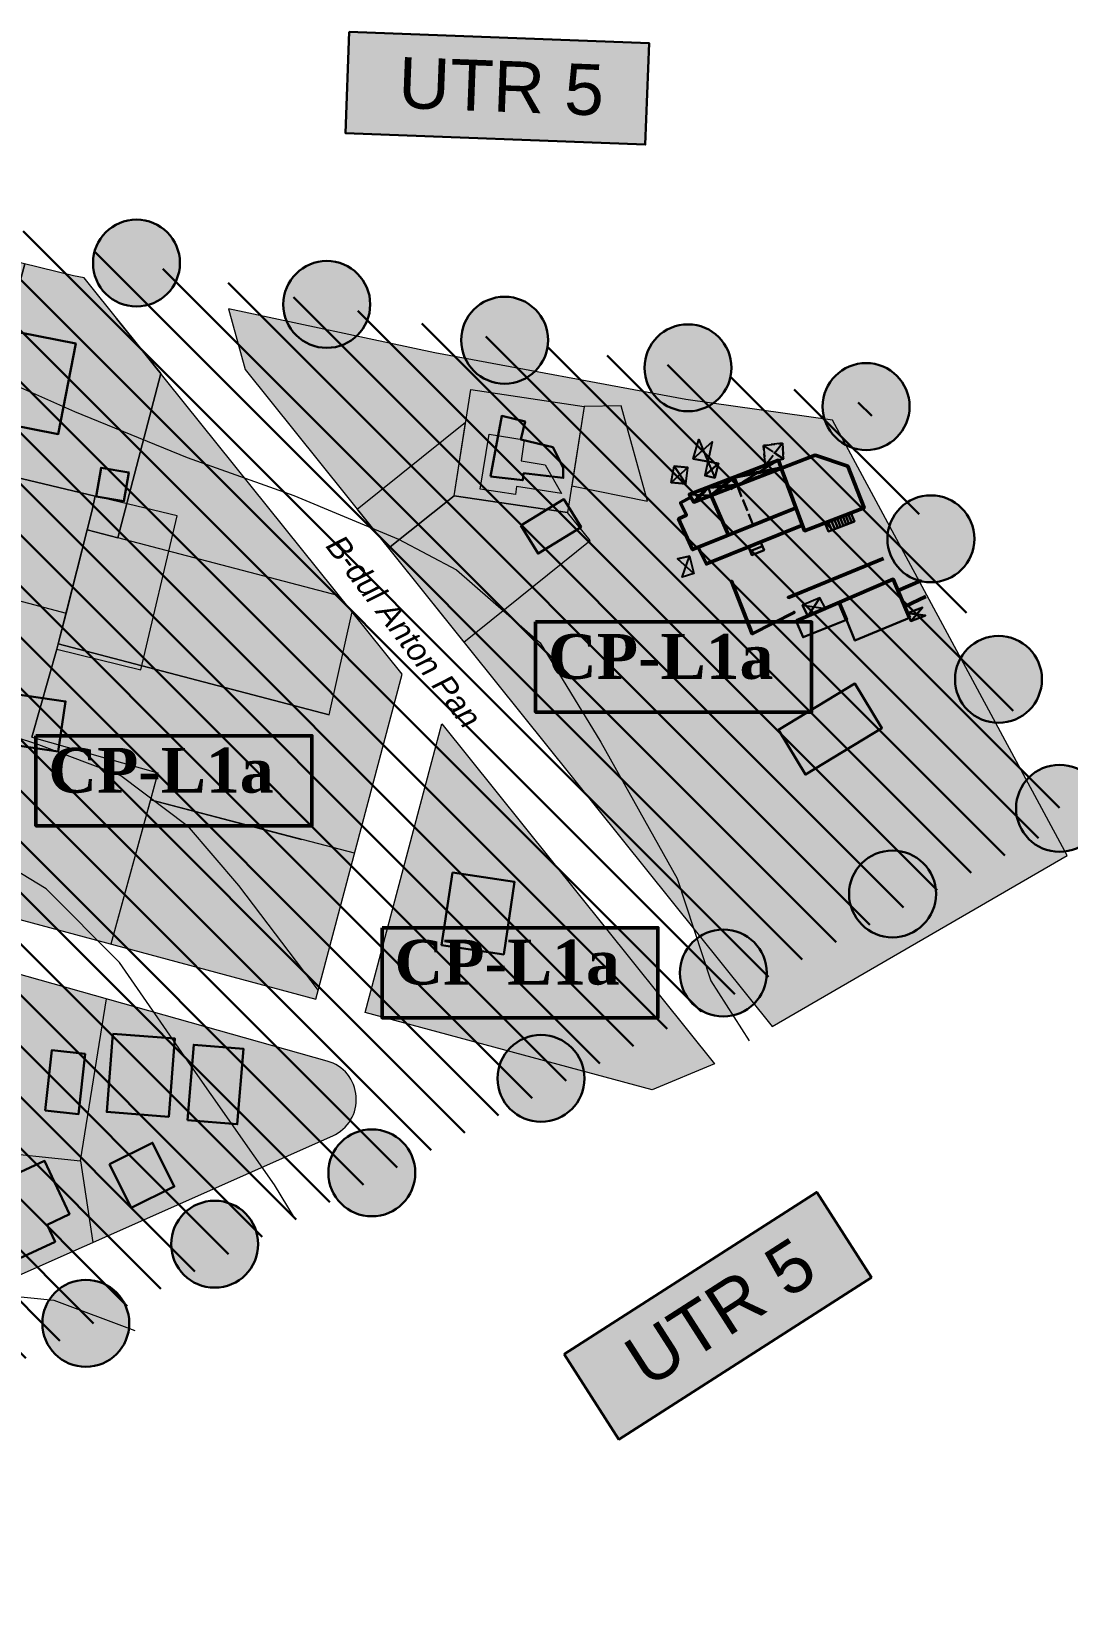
# Model space of a CAD drawing. Header units: metres. Extents: x 788350 to 1587352, y 289212 to 580595.
# Drawn here: x 789244.3 to 789426.4, y 289518.7 to 289797 of the extents above; entities that cross this region are included whole.
import ezdxf

# ---------------------------------------------------------------- set-up
doc = ezdxf.new("R2010")
doc.units = ezdxf.units.M
doc.header["$LTSCALE"] = 0.5
doc.linetypes.add('VERDECKT2_S2', pattern=[5.4, 4, -1.4])
doc.layers.get('0').update_dxf_attribs({"linetype": 'CONTINUOUS'})
for name, color, linetype in [('cladiri', 18, 'CONTINUOUS'), ('curbe  de nivelI', 7, 'CONTINUOUS'), ('denumire strazi', 3, 'CONTINUOUS'), ('INDICATOR', 7, 'CONTINUOUS'), ('Legenda', 7, 'CONTINUOUS'), ('locuinte si functiuni complementare', 51, 'CONTINUOUS'), ('natura 2000', 7, 'CONTINUOUS'), ('strazi', 7, 'CONTINUOUS'), ('UTR-uri', 7, 'CONTINUOUS')]:
    doc.layers.add(name, color=color, linetype=linetype)
doc.layers.add('Limite proprietati', color=7, linetype='CONTINUOUS', lineweight=5)
doc.styles.add('ARIAL_ITALIC', font='ariali.ttf')
doc.styles.add('WMF-Arial0', font='arial.ttf')
doc.styles.add('WMF-Times New Roman1', font='timesbd.ttf')

msp = doc.modelspace()

# ---------------------------------------------------------------- hatches: boundary and pattern name
at = {"lineweight": 80}
for points in [[(789270.35, 289756.35, 1), (789255.07, 289756.35, 1)], [(789303.8, 289749.08, 1), (789288.52, 289749.08, 1)], [(789335.07, 289742.79, 1), (789319.79, 289742.79, 1)], [(789367.3, 289737.94, 1), (789352.02, 289737.94, 1)], [(789398.62, 289731.13, 1), (789383.34, 289731.13, 1)], [(789410.01, 289707.88, 1), (789394.73, 289707.88, 1)], [(789421.89, 289683.17, 1), (789406.61, 289683.17, 1)], [(789432.63, 289660.51, 1), (789417.35, 289660.51, 1)], [(789403.27, 289645.46, 1), (789387.99, 289645.46, 1)], [(789373.52, 289631.56, 1), (789358.25, 289631.56, 1)], [(789341.46, 289613.03, 1), (789326.18, 289613.03, 1)], [(789311.72, 289596.43, 1), (789296.44, 289596.43, 1)], [(789284.1, 289583.89, 1), (789268.82, 289583.89, 1)], [(789261.44, 289569.98, 1), (789246.16, 289569.98, 1)]]:
    msp.add_hatch(color=1, dxfattribs=at).paths.add_polyline_path(points)
at = {"layer": 'cladiri', "linetype": 'ByBlock', "lineweight": 30}
for points in [[(789252.02, 289742.22), (789238.91, 289744.77), (789235.83, 289728.84), (789248.94, 289726.3)], [(789261.37, 289719.54), (789256.47, 289720.38), (789255.61, 289715.35), (789255.72, 289715.32), (789255.72, 289715.31), (789260.51, 289714.49)], [(789393.75, 289674.6), (789389, 289682.44), (789375.56, 289674.29), (789380.32, 289666.45)], [(789329.19, 289647.57), (789318.24, 289649.21), (789316.34, 289636.46), (789327.28, 289634.82)]]:
    msp.add_hatch(color=0, dxfattribs=at).paths.add_polyline_path(points)
h = msp.add_hatch(color=0, dxfattribs=at)
h.dxf.hatch_style = 1
h.paths.add_polyline_path([(789337.84, 289714.84), (789330.28, 289710.21), (789333.31, 289705.28), (789340.86, 289709.91)])
h.paths.add_polyline_path([(789335.92, 289724), (789330.28, 289725.32), (789331.03, 289728.5), (789326.92, 289729.47), (789324.92, 289718.84), (789330.63, 289718.18), (789330.77, 289719.4), (789337.75, 289718.59), (789337.75, 289720.43)])
h = msp.add_hatch(color=0, dxfattribs=at)
h.paths.add_polyline_path([(789363.73, 289715.51), (789360.67, 289714.33), (789360.18, 289715.19), (789358.35, 289714.22), (789359.39, 289712.04), (789358.01, 289711.37), (789360.47, 289705.98), (789366.8, 289708.53)])
h.paths.add_polyline_path([(789368.29, 289717.27), (789363.73, 289715.51), (789366.8, 289708.53), (789371.13, 289710.28)])
h.paths.add_polyline_path([(789376.07, 289720.27), (789369.13, 289717.6), (789368.33, 289717.16), (789371.13, 289710.28), (789378.67, 289713.32)])
h.paths.add_polyline_path([(789387.78, 289720.62), (789382.05, 289722.57), (789376.07, 289720.27), (789380.16, 289709.3), (789390.62, 289713.32)])
h.paths.add_polyline_path([(789379.79, 289710.29), (789378.67, 289713.32), (789361.47, 289706.38), (789362.9, 289703.48)])
h = msp.add_hatch(color=0, dxfattribs=at)
h.paths.add_polyline_path([(789394.03, 289704.43), (789391.74, 289710.52), (789367.33, 289700.42), (789370.95, 289691.19), (789378.31, 289694.94), (789377.32, 289697.58)])
h.paths.add_polyline_path([(789387.51, 289693.65), (789386.27, 289696.68), (789378.69, 289693.41), (789379.91, 289690.59)])
h.paths.add_polyline_path([(789398.28, 289694.8), (789395.74, 289700.76), (789386.27, 289696.68), (789387.51, 289693.65), (789389, 289690), (789398.61, 289693.97)])
h.paths.add_polyline_path([(789400.57, 289700.47), (789396.59, 289698.77), (789397.79, 289695.97), (789401.5, 289697.76)])
h = msp.add_hatch(color=0, dxfattribs=at)
h.paths.add_polyline_path([(789200.86, 289678.75), (789194.01, 289680.08), (789191.59, 289667.67), (789191.96, 289667.44), (789190.44, 289659.64), (789196.89, 289658.38)])
h.paths.add_polyline_path([(789212.75, 289682.68), (789208.13, 289683.48), (789207.45, 289679.54), (789203.9, 289680.15), (789202.13, 289669.89), (789210.3, 289668.48)])
h.paths.add_polyline_path([(789218.99, 289667.2), (789211.92, 289668.76), (789209.9, 289659.58), (789216.98, 289658.03)])
h.paths.add_polyline_path([(789228.84, 289670.12), (789222.09, 289671.38), (789218.64, 289652.89), (789225.41, 289651.74)])
h.paths.add_polyline_path([(789230.83, 289682.28), (789224.47, 289683.38), (789222.87, 289674.09), (789229.22, 289672.99)])
h.paths.add_polyline_path([(789250.25, 289679.3), (789233.77, 289681.71), (789232.48, 289672.89), (789248.96, 289670.47)])
h = msp.add_hatch(color=0, dxfattribs=at)
h.paths.add_polyline_path([(789197.65, 289593.26), (789193.56, 289594.92), (789194.23, 289599.13), (789188.13, 289600.1), (789187.6, 289596.76), (789177.44, 289598.38), (789175.24, 289591.15), (789189.12, 289588.25), (789185.74, 289578.11), (789173.15, 289577.14), (789173.85, 289570.47), (789190.96, 289571.98), (789194.66, 289578)])
h.paths.add_polyline_path([(789219.81, 289597.6), (789212.23, 289602.55), (789207.72, 289595.64), (789215.3, 289590.7)])
h.paths.add_polyline_path([(789250.91, 289589.14), (789246.54, 289598.53), (789238.96, 289595.01), (789240.75, 289591.15), (789240.02, 289590.81), (789241.14, 289588.4), (789239.23, 289587.51), (789242.08, 289581.38), (789248.39, 289584.31), (789247, 289587.32)])
h.paths.add_polyline_path([(789265.55, 289601.71), (789257.98, 289597.96), (789261.78, 289590.27), (789269.35, 289594.01)])
h.paths.add_polyline_path([(789253.67, 289617.35), (789247.81, 289617.99), (789246.66, 289607.41), (789252.52, 289606.77)])
h.paths.add_polyline_path([(789269.47, 289620.02), (789258.57, 289620.88), (789257.49, 289607.13), (789268.39, 289606.28)])
h.paths.add_polyline_path([(789281.54, 289618.21), (789272.77, 289618.96), (789271.65, 289605.71), (789280.42, 289604.97)])
at = {"layer": 'Legenda', "linetype": 'ByBlock', "lineweight": 50}
for points in [[(789357.13, 289693.26), (789332.88, 289693.26), (789332.88, 289677.43), (789357.13, 289677.43)], [(789357.13, 289693.26), (789332.88, 289693.26), (789332.88, 289677.43), (789357.13, 289677.43)], [(789381.39, 289693.26), (789357.13, 289693.26), (789357.13, 289677.43), (789381.39, 289677.43)], [(789381.39, 289693.26), (789357.13, 289693.26), (789357.13, 289677.43), (789381.39, 289677.43)], [(789269.28, 289673.26), (789245.02, 289673.26), (789245.02, 289657.43), (789269.28, 289657.43)], [(789269.28, 289673.26), (789245.02, 289673.26), (789245.02, 289657.43), (789269.28, 289657.43)], [(789293.54, 289673.26), (789269.28, 289673.26), (789269.28, 289657.43), (789293.54, 289657.43)], [(789293.54, 289673.26), (789269.28, 289673.26), (789269.28, 289657.43), (789293.54, 289657.43)], [(789330.14, 289639.52), (789305.88, 289639.52), (789305.88, 289623.69), (789330.14, 289623.69)], [(789330.14, 289639.52), (789305.88, 289639.52), (789305.88, 289623.69), (789330.14, 289623.69)], [(789354.39, 289639.52), (789330.14, 289639.52), (789330.14, 289623.69), (789354.39, 289623.69)], [(789354.39, 289639.52), (789330.14, 289639.52), (789330.14, 289623.69), (789354.39, 289623.69)]]:
    msp.add_hatch(color=51, dxfattribs=at).paths.add_polyline_path(points)
at = {"layer": 'locuinte si functiuni complementare', "lineweight": 30}
h = msp.add_hatch(color=256, dxfattribs=at)
h.paths.add_polyline_path([(789385.06, 289728.76), (789359.27, 289732.34), (789315.16, 289740.6), (789278.86, 289748.33), (789281.81, 289737.63), (789374.44, 289622.18), (789426.34, 289652.19)])
h.paths.add_polyline_path([(789316.39, 289675.36), (789302.9, 289624.61), (789353.38, 289611.01), (789364.32, 289615.62)])
h.paths.add_polyline_path([(789309.4, 289684.08), (789266.97, 289736.96), (789259.4, 289708.03), (789254.05, 289709.43), (789254.88, 289712.69), (789255.43, 289715.36), (789250.3, 289716.6), (789233.55, 289720.59), (789243.09, 289756.22), (789215.47, 289762.94), (789199.32, 289708.77), (789185.97, 289656.1), (789294.21, 289626.95)])
h.paths.add_polyline_path([(789266.97, 289736.96), (789259.22, 289746.62), (789253.51, 289753.74), (789251.66, 289754.13), (789243.09, 289756.22), (789233.55, 289720.59), (789250.3, 289716.6), (789255.43, 289715.36), (789254.88, 289712.69), (789254.05, 289709.43), (789259.4, 289708.03)], flags=16)
h.paths.add_polyline_path([(789297.2, 289602.95, 0.702241), (789296.26, 289616.08), (789183.45, 289647.85), (789156.11, 289552.84, 0.637122), (789165.68, 289544.51)])
at = {"layer": 'natura 2000', "lineweight": 30}
h = msp.add_hatch(dxfattribs=at)
h.set_pattern_fill('ANSI31', color=102, scale=2, angle=270, style=0)
h.paths.add_polyline_path([(789199.87, 289772.83), (789169.43, 289779.44), (789203.63, 289767.83), (789155.21, 289518.65), (789426.31, 289657.85), (789424.99, 289660.51), (789414.25, 289683.17), (789402.37, 289707.88), (789390.98, 289731.58), (789359.66, 289737.94), (789327.43, 289742.79), (789296.16, 289749.08), (789262.71, 289756.35), (789230.66, 289765.33)])
at = {"layer": 'UTR-uri', "lineweight": 30}
for points in [[(789352.14, 289777.19), (789352.82, 289795.01), (789300.12, 289797.02), (789299.44, 289779.21)], [(789391.91, 289578.04), (789382.29, 289593.05), (789337.89, 289564.57), (789347.52, 289549.57)]]:
    msp.add_hatch(color=255, dxfattribs=at).paths.add_polyline_path(points)

# ---------------------------------------------------------------- linework, layer by layer
at = {"color": 1, "linetype": 'ByBlock', "lineweight": 30}
for centre in [(789262.71, 289756.35), (789296.16, 289749.08), (789327.43, 289742.79), (789359.66, 289737.94), (789390.98, 289731.13), (789402.37, 289707.88), (789414.25, 289683.17), (789424.99, 289660.51), (789395.63, 289645.46), (789365.88, 289631.56), (789333.82, 289613.03), (789304.08, 289596.43), (789276.46, 289583.89), (789253.8, 289569.98)]:
    msp.add_circle(centre, 7.64, dxfattribs=at)
at = {"layer": 'cladiri', "color": 0, "linetype": 'Continuous', "lineweight": 25}
for p, q in [((789360.57, 289721.95), (789361.55, 289725.33)), ((789361.55, 289725.33), (789363.17, 289721.46)), ((789363.91, 289724.94), (789362.65, 289718.98)), ((789363.17, 289721.46), (789364.4, 289718.58)), ((789365.01, 289721.11), (789362.65, 289718.98)), ((789362.65, 289718.98), (789364.4, 289718.58))]:
    msp.add_line(p, q, dxfattribs=at)
at = {"layer": 'cladiri', "color": 0, "linetype": 'ByBlock', "lineweight": 30}
for points in [[(789235.83, 289728.84), (789238.91, 289744.77), (789252.02, 289742.22), (789248.94, 289726.3), (789235.83, 289728.84)], [(789324.92, 289718.84), (789330.63, 289718.18), (789330.77, 289719.4), (789337.75, 289718.59), (789337.75, 289720.43), (789335.92, 289724), (789330.28, 289725.32), (789331.03, 289728.5), (789326.92, 289729.47), (789324.92, 289718.84)], [(789255.61, 289715.33), (789256.47, 289720.38), (789261.37, 289719.54), (789260.51, 289714.49), (789255.61, 289715.33)], [(789330.28, 289710.21), (789337.84, 289714.84), (789340.86, 289709.91), (789333.31, 289705.28), (789330.28, 289710.21)], [(789375.56, 289674.29), (789389, 289682.44), (789393.75, 289674.6), (789380.32, 289666.45), (789375.56, 289674.29)], [(789233.77, 289681.71), (789232.48, 289672.89), (789248.96, 289670.47), (789250.25, 289679.3), (789233.77, 289681.71)], [(789318.24, 289649.21), (789316.34, 289636.46), (789327.28, 289634.82), (789329.19, 289647.57), (789318.24, 289649.21)], [(789258.57, 289620.88), (789257.49, 289607.13), (789268.39, 289606.28), (789269.47, 289620.02), (789258.57, 289620.88)], [(789271.65, 289605.71), (789272.77, 289618.96), (789281.54, 289618.21), (789280.42, 289604.97), (789271.65, 289605.71)], [(789246.66, 289607.41), (789247.81, 289617.99), (789253.67, 289617.35), (789252.52, 289606.77), (789246.66, 289607.41)], [(789257.98, 289597.96), (789261.78, 289590.27), (789269.35, 289594.01), (789265.55, 289601.71), (789257.98, 289597.96)], [(789238.96, 289595.01), (789246.54, 289598.53), (789250.91, 289589.14), (789247, 289587.32), (789248.39, 289584.31), (789242.08, 289581.38), (789239.23, 289587.51), (789241.14, 289588.4), (789240.02, 289590.81), (789240.75, 289591.15), (789238.96, 289595.01)]]:
    msp.add_lwpolyline(points, dxfattribs=at)
at = {"layer": 'cladiri', "color": 0, "linetype": 'Continuous', "lineweight": 25}
for points in [[(789360.57, 289721.95), (789363.91, 289724.94), (789360.57, 289721.95), (789361.55, 289725.33), (789363.17, 289721.46), (789364.4, 289718.58), (789365.01, 289721.11), (789364.4, 289718.58), (789362.65, 289718.98), (789365.01, 289721.11), (789360.57, 289721.95), (789365.01, 289721.11)], [(789357.24, 289720.64), (789359.28, 289717.56), (789359.65, 289720.42), (789356.7, 289717.77), (789357.24, 289720.64), (789359.28, 289717.56), (789356.7, 289717.77), (789359.28, 289717.56), (789359.65, 289720.42)], [(789363.73, 289715.51), (789359.88, 289715.67), (789363.73, 289715.51), (789363.23, 289716.96)], [(789383.73, 289710.67), (789384.36, 289709.19), (789388.93, 289710.92), (789388.31, 289712.43), (789388.93, 289710.92), (789384.36, 289709.19)], [(789384.3, 289710.89), (789384.94, 289709.41)], [(789384.85, 289711.1), (789385.46, 289709.61)], [(789385.39, 289711.31), (789386.01, 289709.82)], [(789385.89, 289711.5), (789386.5, 289710)], [(789386.38, 289711.69), (789386.98, 289710.18)], [(789386.88, 289711.88), (789387.5, 289710.38)], [(789387.42, 289711.93), (789387.94, 289710.55)], [(789387.81, 289712.24), (789388.46, 289710.74)], [(789370.28, 289706.46), (789370.88, 289705), (789373.04, 289705.89), (789372.43, 289707.33), (789373.04, 289705.89), (789370.88, 289705)], [(789359.92, 289704.85), (789360.72, 289701.79), (789358.67, 289701.15), (789359.92, 289704.85), (789357.81, 289704.38), (789360.72, 289701.79), (789358.67, 289701.15), (789359.92, 289704.85), (789360.72, 289701.79), (789357.81, 289704.38)], [(789370.58, 289705.73), (789372.74, 289706.61)], [(789380.72, 289694.29), (789382.86, 289697.52), (789379.82, 289696.21), (789383.86, 289695.64), (789382.86, 289697.52), (789380.72, 289694.29), (789379.82, 289696.21), (789383.86, 289695.64), (789382.86, 289697.52), (789379.82, 289696.21)], [(789401.4, 289694.39), (789398.28, 289694.8), (789400.92, 289695.83), (789398.85, 289693.38), (789398.28, 289694.8), (789401.4, 289694.39), (789398.85, 289693.38), (789400.92, 289695.83), (789398.28, 289694.8), (789398.85, 289693.38)]]:
    msp.add_lwpolyline(points, close=True, dxfattribs=at)
at = {"layer": 'cladiri', "color": 0, "linetype": 'VERDECKT2_S2', "lineweight": 25}
msp.add_lwpolyline([(789376.27, 289724.68), (789373.3, 289720.83), (789376.27, 289724.68), (789376.45, 289721.95), (789376.27, 289724.68), (789372.93, 289724.27), (789373.3, 289720.83), (789372.93, 289724.27), (789376.45, 289721.95), (789375.56, 289721.7), (789368.29, 289717.27), (789371.13, 289710.28), (789368.29, 289717.27), (789375.56, 289721.7), (789376.45, 289721.95), (789372.93, 289724.27)], close=True, dxfattribs=at)
at = {"layer": 'cladiri', "color": 0, "linetype": 'Continuous', "lineweight": 50}
for points in [[(789359.88, 289715.67), (789375.56, 289721.7), (789376.07, 289720.27), (789367.72, 289718.69), (789363.73, 289715.51), (789366.8, 289708.53), (789363.73, 289715.51), (789367.72, 289718.69), (789376.07, 289720.27), (789375.56, 289721.7), (789359.88, 289715.67), (789360.18, 289715.19), (789360.67, 289714.33), (789382.05, 289722.57), (789387.78, 289720.62), (789390.62, 289713.32), (789380.16, 289709.3), (789376.07, 289720.27), (789380.16, 289709.3), (789390.62, 289713.32), (789387.78, 289720.62), (789382.05, 289722.57), (789360.67, 289714.33), (789363.23, 289716.96), (789368.29, 289717.27), (789367.72, 289718.69), (789368.29, 289717.27), (789363.23, 289716.96), (789360.67, 289714.33), (789360.18, 289715.19)], [(789360.18, 289715.19), (789358.35, 289714.22), (789359.39, 289712.04), (789358.01, 289711.37), (789360.47, 289705.98), (789378.67, 289713.32), (789360.47, 289705.98), (789358.01, 289711.37), (789359.39, 289712.04), (789358.35, 289714.22)], [(789361.47, 289706.38), (789362.9, 289703.48), (789379.79, 289710.29), (789362.9, 289703.48)], [(789394.03, 289704.43), (789377.32, 289697.58)], [(789396.59, 289698.77), (789400.57, 289700.47)], [(789386.27, 289696.68), (789387.51, 289693.65)], [(789401.5, 289697.76), (789397.79, 289695.97)]]:
    msp.add_lwpolyline(points, close=True, dxfattribs=at)
at = {"layer": 'cladiri', "color": 0, "linetype": 'Continuous', "lineweight": 25}
msp.add_lwpolyline([(789357.24, 289720.64), (789359.65, 289720.42), (789356.7, 289717.77)], dxfattribs=at)
at = {"layer": 'cladiri', "color": 0, "linetype": 'Continuous', "lineweight": 13}
msp.add_lwpolyline([(789367.23, 289716.57), (789369.51, 289717.8)], close=True, dxfattribs=at)
at = {"layer": 'cladiri', "color": 0, "linetype": 'Continuous', "lineweight": 50}
for points in [[(789370.95, 289691.19), (789378.31, 289694.94), (789370.95, 289691.19), (789367.33, 289700.42), (789370.17, 289693.18)], [(789378.75, 289693.44), (789395.74, 289700.76), (789398.63, 289693.98)]]:
    msp.add_lwpolyline(points, dxfattribs=at)
at = {"layer": 'cladiri', "color": 0, "linetype": 'ByBlock', "lineweight": 30}
msp.add_lwpolyline([(789395.74, 289700.76), (789398.63, 289693.98), (789389, 289690), (789387.51, 289693.65), (789379.91, 289690.59), (789378.69, 289693.41)], close=True, dxfattribs=at)
at = {"layer": 'curbe  de nivelI', "color": 21, "lineweight": 5}
for points in [[(788897.21, 289689.03), (788912.81, 289688.09), (788929.17, 289689.03), (788947.59, 289692.6), (788985.14, 289706.51), (788998.3, 289716.28), (789025.19, 289731.87), (789044.78, 289740.4), (789062.45, 289747.35), (789076.93, 289752.61), (789095.73, 289752.24), (789111.71, 289744.53), (789122.8, 289729.88), (789134.27, 289714.65), (789147.25, 289706.01), (789160.6, 289700), (789172.82, 289696.61), (789198.12, 289688.66), (789223.13, 289679.07), (789245.5, 289671.74), (789259.98, 289666.29), (789271.64, 289657.46), (789280.66, 289646.94), (789294.62, 289628.51)], [(788897.21, 289689.03), (788912.81, 289688.09), (788929.17, 289689.03), (788947.59, 289692.6), (788985.14, 289706.51), (788998.3, 289716.28), (789025.19, 289731.87), (789044.78, 289740.4), (789062.45, 289747.35), (789076.93, 289752.61), (789095.73, 289752.24), (789111.71, 289744.53), (789122.8, 289729.88), (789134.27, 289714.65), (789147.25, 289706.01), (789160.6, 289700), (789172.82, 289696.61), (789198.12, 289688.66), (789223.13, 289679.07), (789245.5, 289671.74), (789259.98, 289666.29), (789271.64, 289657.46), (789280.66, 289646.94), (789294.62, 289628.51)], [(789230.12, 289739.84), (789251.79, 289730.26), (789271.59, 289722.18), (789290.38, 289715.47), (789308.78, 289707.81), (789318.94, 289702.45), (789333.7, 289689.61), (789344.33, 289672.11), (789357.75, 289648.17), (789363.69, 289630.16), (789370.4, 289619.62)], [(789290.48, 289588.51), (789286.95, 289594.35), (789272.29, 289615.29), (789259.72, 289633.43), (789246.81, 289646.34), (789237.03, 289652.27), (789224.11, 289654.71), (789211.2, 289656.46), (789194.96, 289655.86), (789186.73, 289655.18), (789176.27, 289656.04), (789159.48, 289659.98), (789141.3, 289663.75), (789116.18, 289665.98), (789089.44, 289666.83), (789071.44, 289664.78), (789056.18, 289660.15), (789040.41, 289650.38), (789027.38, 289639.42), (789015.56, 289630.34), (788953.36, 289577.1)], [(789290.48, 289588.51), (789286.95, 289594.35), (789272.29, 289615.29), (789259.72, 289633.43), (789246.81, 289646.34), (789237.03, 289652.27), (789224.11, 289654.71), (789211.2, 289656.46), (789194.96, 289655.86), (789186.73, 289655.18), (789176.27, 289656.04), (789159.48, 289659.98), (789141.3, 289663.75), (789116.18, 289665.98), (789089.44, 289666.83), (789071.44, 289664.78), (789056.18, 289660.15), (789040.41, 289650.38), (789027.38, 289639.42), (789015.56, 289630.34), (788953.36, 289577.1)], [(789001.81, 289560.01), (789014.28, 289568.71), (789026.35, 289575.44), (789040.2, 289579.99), (789062.44, 289583.57), (789087.37, 289583.76), (789104.98, 289583.76), (789126.55, 289579.41), (789146.14, 289575.85), (789168.43, 289573.27), (789194.16, 289574.26), (789214.34, 289575.45), (789232.54, 289575.65), (789248.18, 289574.06), (789262.42, 289568.72)], [(789001.81, 289560.01), (789014.28, 289568.71), (789026.35, 289575.44), (789040.2, 289579.99), (789062.44, 289583.57), (789087.37, 289583.76), (789104.98, 289583.76), (789126.55, 289579.41), (789146.14, 289575.85), (789168.43, 289573.27), (789194.16, 289574.26), (789214.34, 289575.45), (789232.54, 289575.65), (789248.18, 289574.06), (789262.42, 289568.72)]]:
    msp.add_lwpolyline(points, dxfattribs=at)
at = {"layer": 'Legenda', "color": 0, "linetype": 'ByBlock', "lineweight": 50}
for points in [[(789332.88, 289693.26), (789381.39, 289693.26), (789381.39, 289677.43), (789332.88, 289677.43), (789332.88, 289693.26)], [(789332.88, 289693.26), (789381.39, 289693.26), (789381.39, 289677.43), (789332.88, 289677.43), (789332.88, 289693.26)], [(789245.02, 289673.26), (789293.54, 289673.26), (789293.54, 289657.43), (789245.02, 289657.43), (789245.02, 289673.26)], [(789245.02, 289673.26), (789293.54, 289673.26), (789293.54, 289657.43), (789245.02, 289657.43), (789245.02, 289673.26)], [(789305.88, 289639.52), (789354.39, 289639.52), (789354.39, 289623.69), (789305.88, 289623.69), (789305.88, 289639.52)], [(789305.88, 289639.52), (789354.39, 289639.52), (789354.39, 289623.69), (789305.88, 289623.69), (789305.88, 289639.52)]]:
    msp.add_lwpolyline(points, dxfattribs=at)
at = {"layer": 'Limite proprietati', "color": 0, "linetype": 'ByBlock', "lineweight": 5}
msp.add_line((789318.55, 289715.46), (789338.51, 289712.48), dxfattribs=at)
msp.add_line((789318.55, 289715.46), (789338.51, 289712.48), dxfattribs=at)
for points in [[(789321.47, 289734.1), (789341.44, 289731.13), (789338.51, 289712.48), (789318.55, 289715.46), (789321.47, 289734.1)], [(789338.51, 289712.48), (789318.55, 289715.46), (789321.47, 289734.1), (789341.44, 289731.13), (789338.51, 289712.48)], [(789321.47, 289734.1), (789341.44, 289731.13), (789338.51, 289712.48), (789318.55, 289715.46), (789321.47, 289734.1)], [(789338.51, 289712.48), (789318.55, 289715.46), (789321.47, 289734.1), (789341.44, 289731.13), (789338.51, 289712.48)], [(789347.89, 289731.27), (789341.44, 289731.13), (789339.25, 289717.19), (789352.53, 289714.5), (789347.89, 289731.27)], [(789347.89, 289731.27), (789341.44, 289731.13), (789339.25, 289717.19), (789352.53, 289714.5), (789347.89, 289731.27)], [(789347.89, 289731.27), (789341.44, 289731.13), (789339.25, 289717.19), (789352.53, 289714.5), (789347.89, 289731.27)], [(789347.89, 289731.27), (789341.44, 289731.13), (789339.25, 289717.19), (789352.53, 289714.5), (789347.89, 289731.27)], [(789254.05, 289709.43), (789254.88, 289712.69), (789255.43, 289715.36), (789250.3, 289716.6), (789233.55, 289720.59), (789223.9, 289722.84), (789220.99, 289723.54), (789204.84, 289727.29), (789199.32, 289708.77), (789218.95, 289703.11), (789250.32, 289694.8), (789254.05, 289709.43)], [(789254.05, 289709.43), (789254.88, 289712.69), (789255.43, 289715.36), (789250.3, 289716.6), (789233.55, 289720.59), (789223.9, 289722.84), (789220.99, 289723.54), (789204.84, 289727.29), (789199.32, 289708.77), (789218.95, 289703.11), (789250.32, 289694.8), (789254.05, 289709.43)], [(789318.55, 289715.46), (789320.57, 289728.34), (789301.53, 289713.06), (789307.02, 289706.21), (789318.55, 289715.46)], [(789318.55, 289715.46), (789320.57, 289728.34), (789301.53, 289713.06), (789307.02, 289706.21), (789318.55, 289715.46)], [(789323.12, 289716.62), (789324.71, 289726.27), (789330.88, 289725.26), (789330.32, 289721.58), (789334.58, 289720.9), (789337.43, 289715.84), (789329.54, 289717.1), (789329.33, 289715.68), (789323.12, 289716.62)], [(789323.12, 289716.62), (789324.71, 289726.27), (789330.88, 289725.26), (789330.32, 289721.58), (789334.58, 289720.9), (789337.43, 289715.84), (789329.54, 289717.1), (789329.33, 289715.68), (789323.12, 289716.62)], [(789342.46, 289707.57), (789338.51, 289712.48), (789318.55, 289715.46), (789307.02, 289706.21), (789320.24, 289689.74), (789342.46, 289707.57)], [(789342.46, 289707.57), (789338.51, 289712.48), (789318.55, 289715.46), (789307.02, 289706.21), (789320.24, 289689.74), (789342.46, 289707.57)], [(789300.62, 289695.02), (789298.36, 289697.84), (789259.4, 289708.03), (789254.05, 289709.43), (789250.32, 289694.8), (789248.94, 289689.41), (789296.6, 289676.95), (789300.62, 289695.02)], [(789300.62, 289695.02), (789298.36, 289697.84), (789259.4, 289708.03), (789254.05, 289709.43), (789250.32, 289694.8), (789248.94, 289689.41), (789296.6, 289676.95), (789300.62, 289695.02)]]:
    msp.add_lwpolyline(points, close=True, dxfattribs=at)
for points in [[(789248.71, 289688.5), (789263.46, 289684.86), (789269.85, 289711.91), (789255.43, 289715.36)], [(789248.71, 289688.5), (789263.46, 289684.86), (789269.85, 289711.91), (789255.43, 289715.36)], [(789244.29, 289673.02), (789248.71, 289688.5), (789254.88, 289712.69)], [(789244.29, 289673.02), (789248.71, 289688.5), (789254.88, 289712.69)], [(789296.6, 289676.95), (789296.6, 289676.95), (789248.94, 289689.41), (789248.71, 289688.5), (789244.29, 289673.02), (789266.45, 289666.73), (789265.15, 289662), (789291.73, 289655.05)], [(789296.6, 289676.95), (789296.6, 289676.95), (789248.94, 289689.41), (789248.71, 289688.5), (789244.29, 289673.02), (789266.45, 289666.73), (789265.15, 289662), (789291.73, 289655.05)], [(789244.29, 289673.02), (789266.45, 289666.73), (789258.2, 289636.65)], [(789244.29, 289673.02), (789266.45, 289666.73), (789258.2, 289636.65)], [(789291.73, 289655.05), (789265.15, 289662), (789258.2, 289636.65)], [(789301.03, 289652.61), (789265.15, 289662), (789258.2, 289636.65)]]:
    msp.add_lwpolyline(points, dxfattribs=at)
at = {"layer": 'Limite proprietati', "lineweight": 5}
for points in [[(789252.89, 289598.53), (789257.46, 289627.01)], [(789235.99, 289600.28), (789252.89, 289598.53), (789255.03, 289584.21)]]:
    msp.add_lwpolyline(points, dxfattribs=at)
at = {"layer": 'strazi', "lineweight": 20}
for points in [[(789253.51, 289753.74), (789251.66, 289754.13), (789215.47, 289762.94), (789199.32, 289708.77), (789185.97, 289656.1), (789294.21, 289626.95), (789309.4, 289684.08), (789259.22, 289746.62), (789259.22, 289746.62), (789266.97, 289736.96), (789259.4, 289708.03), (789254.05, 289709.43), (789254.88, 289712.69), (789255.43, 289715.36), (789250.3, 289716.6), (789233.55, 289720.59), (789243.09, 289756.22), (789233.55, 289720.59), (789250.3, 289716.6), (789255.43, 289715.36), (789254.88, 289712.69), (789254.05, 289709.43), (789259.4, 289708.03), (789266.97, 289736.96)], [(789385.06, 289728.76), (789359.27, 289732.34), (789315.16, 289740.6), (789278.86, 289748.33), (789281.81, 289737.63), (789374.44, 289622.18), (789426.34, 289652.19)], [(789353.38, 289611.01), (789302.9, 289624.61), (789316.39, 289675.36), (789364.32, 289615.62)]]:
    msp.add_lwpolyline(points, close=True, dxfattribs=at)
msp.add_lwpolyline([(789183.45, 289647.85), (789156.11, 289552.84, 0.637122), (789165.68, 289544.51), (789297.2, 289602.95, 0.702241), (789296.26, 289616.08)], format="xyb", close=True, dxfattribs=at)
at = {"layer": 'UTR-uri', "color": 0, "lineweight": 30}
msp.add_lwpolyline([(789300.12, 289797.02), (789352.82, 289795.01), (789352.14, 289777.19), (789299.44, 289779.21), (789300.12, 289797.02)], dxfattribs=at)
at = {"layer": 'UTR-uri', "color": 0, "lineweight": 30, "elevation": 0.02}
msp.add_lwpolyline([(789337.89, 289564.57), (789382.29, 289593.05), (789391.91, 289578.04), (789347.52, 289549.57), (789337.89, 289564.57)], dxfattribs=at)

# ---------------------------------------------------------------- texts
at = {"layer": 'denumire strazi', "color": 0, "lineweight": 30, "style": 'ARIAL_ITALIC'}
msp.add_text('B-dul Anton Pan', height=4, rotation=307.2474, dxfattribs=at).set_placement((789295.83, 289706.57))
at = {"layer": 'INDICATOR', "color": 0, "linetype": 'ByBlock', "lineweight": 5, "style": 'WMF-Times New Roman1'}
for p in [(789335.04, 289683.26), (789247.18, 289663.26), (789308.04, 289629.53)]:
    msp.add_text('CP-L1a    ', height=7.875, dxfattribs=at).set_placement(p)
at = {"layer": 'UTR-uri', "color": 200, "linetype": 'ByBlock', "lineweight": 25, "style": 'WMF-Arial0'}
for rotation, p in [(357.8123, (789308.6, 289783.64, -0.03)), (32.6795, (789352.51, 289558.44, -0.01))]:
    msp.add_text('UTR 5', height=8.963, rotation=rotation, dxfattribs=at).set_placement(p)

doc.saveas('drawing.dxf')
